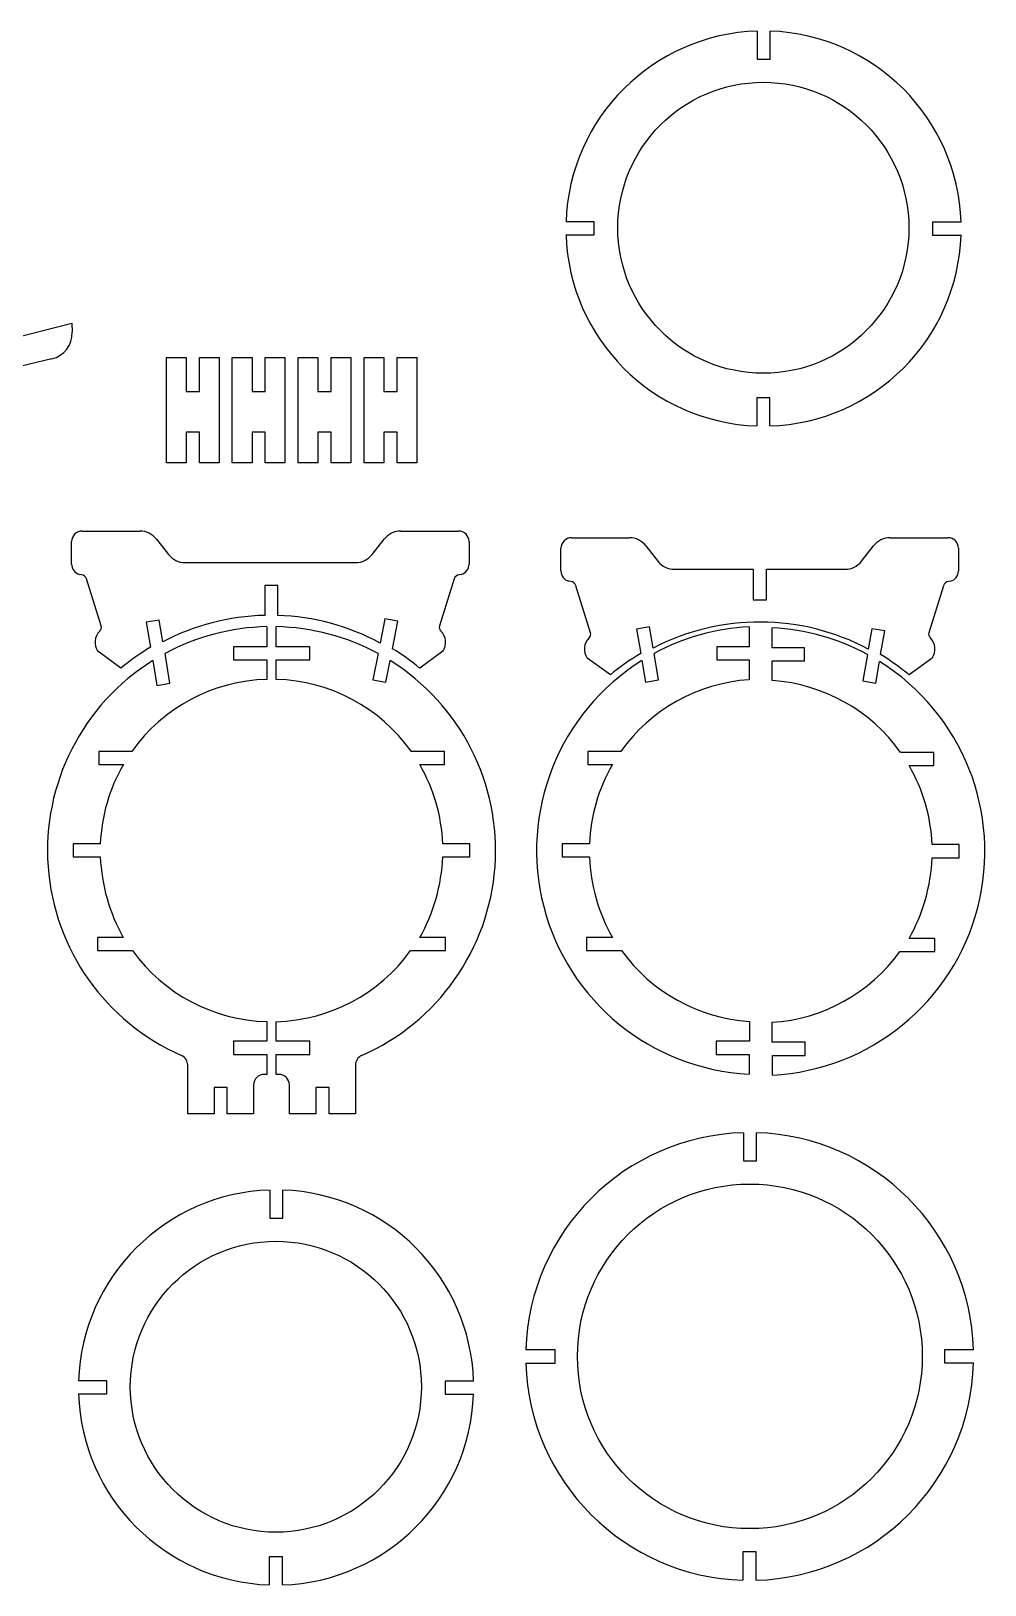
# Model space of a CAD drawing. Extents: x -436 to 71, y -339 to 15.
# Drawn here: x -146.4 to 70.8, y -339.2 to 14.7 of the extents above; entities that cross this region are included whole.
import ezdxf

# ---------------------------------------------------------------- set-up
doc = ezdxf.new("R2010")
doc.units = 0
doc.header["$MEASUREMENT"] = 0
doc.layers.get('0').update_dxf_attribs({"color": 3, "linetype": 'CONTINUOUS'})
doc.layers.add('3', color=3, linetype='CONTINUOUS')

msp = doc.modelspace()

# ---------------------------------------------------------------- linework, layer by layer
at = {"color": 3, "linetype": 'Continuous'}
for p, q in [((18.94, 14.75), (18.94, 8.34)), ((21.94, 8.34), (21.94, 14.75)), ((18.94, 8.34), (21.94, 8.34)), ((-24.59, -31.69), (-18.15, -31.69)), ((-18.15, -28.69), (-24.58, -28.69)), ((-18.15, -31.69), (-18.15, -28.69)), ((65.37, -28.77), (58.88, -28.77)), ((58.88, -28.77), (58.88, -31.77)), ((58.88, -31.77), (65.36, -31.77)), ((-155.11, -56.41), (-137.09, -51.79)), ((-137.09, -51.79), (-137.02, -53.87)), ((-141.63, -59.92), (-158.87, -64)), ((-115.58, -83.62), (-115.58, -59.62)), ((-115.58, -59.62), (-111.06, -59.62)), ((-111.06, -59.62), (-111.06, -67.36)), ((-108.06, -67.36), (-108.06, -59.62)), ((-108.06, -59.62), (-103.58, -59.62)), ((-103.58, -59.62), (-103.58, -83.62)), ((-100.58, -83.62), (-100.58, -59.62)), ((-100.58, -59.62), (-96.06, -59.62)), ((-96.06, -59.62), (-96.06, -67.36)), ((-93.06, -67.36), (-93.06, -59.62)), ((-93.06, -59.62), (-88.58, -59.62)), ((-88.58, -59.62), (-88.58, -83.62)), ((-85.58, -59.62), (-81.06, -59.62)), ((-85.58, -83.62), (-85.58, -59.62)), ((-81.06, -59.62), (-81.06, -67.36)), ((-78.06, -67.36), (-78.06, -59.62)), ((-78.06, -59.62), (-73.58, -59.62)), ((-73.58, -59.62), (-73.58, -83.62)), ((-70.58, -59.62), (-66.06, -59.62)), ((-70.58, -83.62), (-70.58, -59.62)), ((-66.06, -59.62), (-66.06, -67.36)), ((-63.06, -67.36), (-63.06, -59.62)), ((-63.06, -59.62), (-58.58, -59.62)), ((-58.58, -59.62), (-58.58, -83.62)), ((-111.06, -67.36), (-108.06, -67.36)), ((-96.06, -67.36), (-93.06, -67.36)), ((-81.06, -67.36), (-78.06, -67.36)), ((-66.06, -67.36), (-63.06, -67.36)), ((21.84, -68.83), (18.84, -68.83)), ((18.84, -68.83), (18.84, -75.2)), ((21.84, -75.21), (21.84, -68.83)), ((-108.06, -76.63), (-111.06, -76.63)), ((-111.06, -76.63), (-111.06, -83.62)), ((-108.06, -83.62), (-108.06, -76.63)), ((-93.06, -76.63), (-96.06, -76.63)), ((-96.06, -76.63), (-96.06, -83.62)), ((-93.06, -83.62), (-93.06, -76.63)), ((-78.06, -76.63), (-81.06, -76.63)), ((-81.06, -76.63), (-81.06, -83.62)), ((-78.06, -83.62), (-78.06, -76.63)), ((-63.06, -76.63), (-66.06, -76.63)), ((-66.06, -76.63), (-66.06, -83.62)), ((-63.06, -83.62), (-63.06, -76.63)), ((-111.06, -83.62), (-115.58, -83.62)), ((-103.58, -83.62), (-108.06, -83.62)), ((-96.06, -83.62), (-100.58, -83.62)), ((-88.58, -83.62), (-93.06, -83.62)), ((-81.06, -83.62), (-85.58, -83.62)), ((-73.58, -83.62), (-78.06, -83.62)), ((-66.06, -83.62), (-70.58, -83.62)), ((-58.58, -83.62), (-63.06, -83.62)), ((-137.17, -106.7), (-137.17, -101.54)), ((-134.77, -99.14), (-121.61, -99.14)), ((-117.82, -100.99), (-115.11, -104.48)), ((-68.71, -104.48), (-66, -100.99)), ((-62.21, -99.14), (-49.05, -99.14)), ((-46.65, -101.54), (-46.65, -106.7)), ((-23.33, -100.67), (-10.17, -100.67)), ((-6.38, -102.52), (-3.67, -106.01)), ((42.73, -106.01), (45.44, -102.52)), ((49.22, -100.67), (62.38, -100.67)), ((-25.73, -108.23), (-25.73, -103.07)), ((64.78, -103.07), (64.78, -108.23)), ((-134.94, -109.13), (-135.39, -109.02)), ((-111.32, -106.33), (-72.5, -106.33)), ((-48.43, -109.02), (-48.87, -109.13)), ((0.12, -107.86), (18.06, -107.86)), ((18.06, -107.86), (18.06, -114.83)), ((21.06, -114.83), (21.06, -107.86)), ((21.06, -107.86), (38.94, -107.86)), ((-130.41, -120.77), (-133.78, -110.05)), ((-90.18, -111.54), (-93.18, -111.54)), ((-93.18, -111.54), (-93.18, -118.35)), ((-90.18, -118.36), (-90.18, -111.54)), ((-50.04, -110.05), (-53.41, -120.77)), ((-23.51, -110.66), (-23.95, -110.55)), ((-18.97, -122.3), (-22.34, -111.59)), ((61.39, -111.59), (58.02, -122.3)), ((63, -110.55), (62.56, -110.66)), ((18.06, -114.83), (21.06, -114.83)), ((-117.22, -119.41), (-120.17, -119.93)), ((-120.17, -119.93), (-119.19, -125.62)), ((-116.37, -124.37), (-117.22, -119.41)), ((-65.84, -119.14), (-66.9, -124.67)), ((-62.88, -119.66), (-65.84, -119.14)), ((-64.08, -125.95), (-62.88, -119.66)), ((-130.77, -121.94), (-130.73, -121.9)), ((-92.71, -120.93), (-92.71, -125.51)), ((-90.55, -125.51), (-90.55, -120.93)), ((-53.09, -121.9), (-53.05, -121.94)), ((-19.33, -123.47), (-19.29, -123.43)), ((-5.59, -120.94), (-8.54, -121.46)), ((-8.54, -121.46), (-7.58, -127.04)), ((-4.75, -125.81), (-5.59, -120.94)), ((17.13, -120.98), (17.13, -125.51)), ((22.38, -125.72), (22.38, -121.2)), ((45.06, -121.38), (44.23, -126.03)), ((48.02, -121.9), (45.06, -121.38)), ((47.06, -127.3), (48.02, -121.9)), ((58.34, -123.43), (58.38, -123.47)), ((-125.92, -130.38), (-131.19, -126.54)), ((-114.77, -133.79), (-115.88, -127.04)), ((-92.71, -125.51), (-100.33, -125.51)), ((-100.33, -125.51), (-100.33, -128.48)), ((-82.94, -125.51), (-90.55, -125.51)), ((-82.94, -128.48), (-82.94, -125.51)), ((-67.39, -127.04), (-68.57, -133.01)), ((-52.63, -126.54), (-57.9, -130.38)), ((-3.53, -133.03), (-4.52, -127.04)), ((17.13, -125.51), (9.78, -125.51)), ((9.78, -125.51), (9.78, -128.48)), ((29.73, -125.72), (22.38, -125.72)), ((29.73, -128.7), (29.73, -125.72)), ((44.04, -127.26), (43.04, -133.25)), ((-118.65, -128.65), (-117.73, -134.31)), ((-100.33, -128.48), (-92.71, -128.48)), ((-92.71, -128.48), (-92.71, -132.93)), ((-90.56, -132.93), (-90.55, -128.48)), ((-90.55, -128.48), (-82.94, -128.48)), ((-65.61, -133.53), (-64.62, -128.65)), ((-14.48, -131.91), (-19.76, -128.07)), ((-7.29, -128.65), (-6.48, -133.55)), ((9.78, -128.48), (17.13, -128.48)), ((17.13, -128.48), (17.13, -133)), ((22.38, -133.22), (22.38, -128.7)), ((22.38, -128.7), (29.73, -128.7)), ((45.99, -133.77), (46.8, -128.86)), ((58.81, -128.07), (53.53, -131.91)), ((-117.73, -134.31), (-114.77, -133.79)), ((-68.57, -133.01), (-65.61, -133.53)), ((-6.48, -133.55), (-3.53, -133.03)), ((43.04, -133.25), (45.99, -133.77)), ((-123.46, -149.36), (-130.99, -149.36)), ((-130.99, -149.36), (-130.99, -152.34)), ((-52.28, -149.36), (-59.81, -149.36)), ((-52.28, -152.34), (-52.28, -149.36)), ((-12.1, -149.36), (-19.63, -149.36)), ((-19.63, -149.36), (-19.63, -152.34)), ((59.15, -149.58), (51.62, -149.58)), ((59.15, -152.55), (59.15, -149.58)), ((-130.99, -152.34), (-125.37, -152.34)), ((-57.89, -152.34), (-52.28, -152.34)), ((-19.63, -152.34), (-14.02, -152.34)), ((53.53, -152.55), (59.15, -152.55)), ((-130.61, -170.36), (-136.81, -170.36)), ((-136.81, -170.36), (-136.81, -173.34)), ((-136.81, -173.34), (-130.62, -173.34)), ((-46.46, -170.37), (-52.65, -170.37)), ((-52.65, -173.34), (-46.46, -173.34)), ((-46.46, -173.34), (-46.46, -170.37)), ((-19.26, -170.37), (-25.46, -170.37)), ((-25.46, -170.37), (-25.46, -173.34)), ((-25.46, -173.34), (-19.26, -173.34)), ((64.97, -170.58), (58.77, -170.58)), ((64.97, -173.56), (64.97, -170.58)), ((58.77, -173.56), (64.97, -173.56)), ((-125.39, -191.74), (-131.25, -191.74)), ((-131.25, -191.74), (-131.25, -194.72)), ((-52.02, -191.74), (-57.88, -191.74)), ((-52.02, -194.72), (-52.02, -191.74)), ((-14.03, -191.74), (-19.89, -191.74)), ((-19.89, -191.74), (-19.89, -194.72)), ((59.4, -191.96), (53.54, -191.96)), ((59.4, -194.93), (59.4, -191.96)), ((-131.25, -194.72), (-123.28, -194.72)), ((-59.99, -194.72), (-52.02, -194.72)), ((-19.89, -194.72), (-11.92, -194.72)), ((51.44, -194.93), (59.4, -194.93)), ((-92.71, -210.9), (-92.71, -215.38)), ((-90.55, -215.38), (-90.56, -210.9)), ((17.16, -210.83), (17.17, -215.38)), ((22.35, -215.6), (22.35, -211.05)), ((-92.71, -215.38), (-100.33, -215.38)), ((-100.33, -215.38), (-100.33, -218.36)), ((-82.94, -215.38), (-90.55, -215.38)), ((-82.94, -218.36), (-82.94, -215.38)), ((17.17, -215.38), (9.64, -215.38)), ((9.64, -215.38), (9.64, -218.36)), ((29.88, -215.6), (22.35, -215.6)), ((29.88, -218.57), (29.88, -215.6)), ((-100.33, -218.36), (-92.71, -218.36)), ((-92.71, -218.36), (-92.71, -222.9)), ((-90.55, -222.9), (-90.55, -218.36)), ((-90.55, -218.36), (-82.94, -218.36)), ((9.64, -218.36), (17.1, -218.36)), ((17.1, -218.36), (17.1, -222.85)), ((22.41, -223.06), (22.41, -218.57)), ((22.41, -218.57), (29.88, -218.57)), ((-110.71, -231.9), (-110.71, -220.81)), ((-92.71, -222.9), (-93.31, -222.9)), ((-89.96, -222.9), (-90.55, -222.9)), ((-72.55, -220.81), (-72.55, -231.9)), ((-101.71, -225.9), (-104.71, -225.9)), ((-104.71, -225.9), (-104.71, -231.9)), ((-101.71, -231.9), (-101.71, -225.9)), ((-95.71, -225.3), (-95.71, -231.9)), ((-87.55, -231.9), (-87.56, -225.3)), ((-78.55, -225.9), (-81.55, -225.9)), ((-81.55, -225.9), (-81.55, -231.9)), ((-78.55, -231.9), (-78.55, -225.9)), ((-104.71, -231.9), (-110.71, -231.9)), ((-95.71, -231.9), (-101.71, -231.9)), ((-81.55, -231.9), (-87.55, -231.9)), ((-72.55, -231.9), (-78.55, -231.9)), ((15.8, -236.19), (15.8, -242.62)), ((18.8, -242.62), (18.8, -236.19)), ((15.8, -242.62), (18.8, -242.62)), ((-92.06, -249.25), (-92.06, -255.66)), ((-89.06, -255.66), (-89.06, -249.26)), ((-92.06, -255.66), (-89.06, -255.66)), ((-27.06, -285.68), (-33.73, -285.68)), ((-27.06, -288.68), (-27.06, -285.68)), ((68.22, -285.64), (61.6, -285.64)), ((61.6, -285.64), (61.6, -288.64)), ((-33.73, -288.68), (-27.06, -288.68)), ((61.6, -288.64), (68.22, -288.64)), ((-129.15, -292.69), (-135.58, -292.69)), ((-129.15, -295.69), (-129.15, -292.69)), ((-45.63, -292.77), (-52.13, -292.77)), ((-52.13, -292.77), (-52.13, -295.77)), ((-135.59, -295.69), (-129.15, -295.69)), ((-52.13, -295.77), (-45.64, -295.77)), ((18.68, -331.66), (15.68, -331.66)), ((15.68, -331.66), (15.68, -338.15)), ((18.68, -338.15), (18.68, -331.66)), ((-89.16, -332.83), (-92.16, -332.83)), ((-92.16, -332.83), (-92.16, -339.2)), ((-89.16, -339.21), (-89.16, -332.83))]:
    msp.add_line(p, q, dxfattribs=at)
for centre, radius, start, end in [((20.39, -30.23), 45, 91.8531, 178.0399), ((20.39, -30.23), 45, 1.8628, 88.0325), ((20.39, -30.23), 45, 181.8604, 268.0269), ((20.39, -30.23), 45, 271.8472, 358.0424), ((-143.02, -54.08), 6, 283.3115, 1.9998), ((-134.77, -101.54), 2.4, 89.9956, 180.0038), ((-121.61, -103.94), 4.8, 37.8605, 90), ((-62.21, -103.94), 4.8, 89.9995, 142.14), ((-49.05, -101.54), 2.4, 0.0027, 89.9967), ((-23.33, -103.07), 2.4, 89.9978, 179.9995), ((-10.17, -105.47), 4.8, 37.8609, 90.0011), ((49.22, -105.47), 4.8, 90.0016, 142.1417), ((62.38, -103.07), 2.4, 0.0033, 89.9989), ((-111.32, -101.53), 4.8, 217.8599, 270.0014), ((-72.5, -101.53), 4.8, 270.0019, 322.1372), ((0.12, -103.06), 4.8, 217.8581, 270.0038), ((38.94, -103.06), 4.8, 270.0005, 322.1366), ((-134.77, -106.7), 2.4, 180, 255.0372), ((-134.94, -110.34), 1.2, 13.4959, 89.9924), ((-48.87, -110.33), 1.2, 90.0066, 166.5134), ((-49.05, -106.7), 2.4, 284.9727, 359.9918), ((-23.33, -108.23), 2.4, 180.0038, 255.0315), ((62.38, -108.23), 2.4, 284.9663, 0.0011), ((-23.51, -111.86), 1.2, 13.4866, 89.9978), ((62.56, -111.86), 1.2, 90, 166.5188), ((-91.91, -170.89), 52.56, 91.3915, 117.7319), ((-91.91, -170.89), 52.56, 61.5854, 88.1206), ((19.53, -172.42), 52.56, 61.9595, 117.5079), ((-128.23, -124.5), 3.6, 134.855, 214.561), ((-131.57, -121.05), 1.2, 314.8532, 13.4828), ((-91.65, -171.91), 51, 91.2011, 118.3756), ((-91.62, -171.91), 51, 61.6289, 88.7992), ((-52.25, -121.05), 1.2, 166.5125, 225.1438), ((-55.59, -124.5), 3.6, 325.4392, 45.145), ((-16.79, -126.03), 3.6, 134.8583, 214.5574), ((-20.14, -122.58), 1.2, 314.8679, 13.4729), ((19.71, -171.91), 51, 92.8977, 118.3703), ((19.8, -172.13), 51, 61.6306, 87.1016), ((59.19, -122.58), 1.2, 166.5062, 225.1476), ((55.84, -126.03), 3.6, 325.4401, 45.1443), ((-91.9, -171.29), 53.21, 120.8644, 129.7452), ((-91.91, -171.27), 53.18, 50.2533, 58.4493), ((19.52, -172.8), 53.18, 120.6372, 129.747), ((19.52, -172.81), 53.19, 50.2539, 58.826), ((-91.65, -171.91), 51, 121.9667, 246.294), ((-91.62, -171.92), 51, 293.7059, 58.0336), ((19.71, -171.92), 51, 121.9665, 267.0606), ((19.8, -172.13), 51, 272.9395, 58.0334), ((-91.65, -171.91), 39, 91.571, 144.6674), ((-91.62, -171.92), 39, 35.3327, 88.4291), ((19.71, -171.92), 39, 93.7977, 144.6677), ((19.8, -172.13), 39, 35.3326, 86.202), ((-91.65, -171.91), 39, 149.8665, 177.7223), ((-91.62, -171.92), 39, 2.2776, 30.1334), ((19.71, -171.92), 39, 149.8666, 177.7225), ((19.8, -172.13), 39, 2.2774, 30.1337), ((-89.7, -171.65), 40.96, 182.3665, 209.3791), ((-93.57, -171.65), 40.96, 330.62, 357.634), ((21.66, -171.65), 40.96, 182.3659, 209.3799), ((17.85, -171.86), 40.96, 330.6211, 357.6331), ((-91.65, -171.91), 39, 215.7842, 268.4291), ((-91.62, -171.92), 39, 271.5703, 324.2162), ((19.71, -171.92), 39, 215.784, 266.2529), ((19.8, -172.13), 39, 273.7467, 324.2162), ((-113.11, -220.81), 2.4, 359.9989, 66.2914), ((-70.15, -220.81), 2.4, 113.7104, 179.9975), ((-93.31, -225.3), 2.4, 90, 179.9984), ((-89.96, -225.3), 2.4, 359.9989, 90.0016), ((17.24, -287.17), 51, 91.627, 178.3248), ((17.24, -287.17), 51, 1.7238, 88.2564), ((-90.61, -294.23), 45, 91.853, 178.0398), ((-90.61, -294.23), 45, 1.8629, 88.0324), ((17.24, -287.17), 51, 181.6959, 268.2366), ((17.24, -287.17), 51, 271.6077, 358.3532), ((-90.61, -294.23), 45, 181.8605, 268.0268), ((-90.61, -294.23), 45, 271.8471, 358.0424)]:
    msp.add_arc(centre, radius, start, end, dxfattribs=at)
at = {"layer": '3', "color": 3, "linetype": 'Continuous'}
for centre, radius in [((20.35, -30.06), 33.14), ((17.28, -287.14), 39.25), ((-90.65, -294.06), 33.14)]:
    msp.add_circle(centre, radius, dxfattribs=at)

doc.saveas('drawing.dxf')
